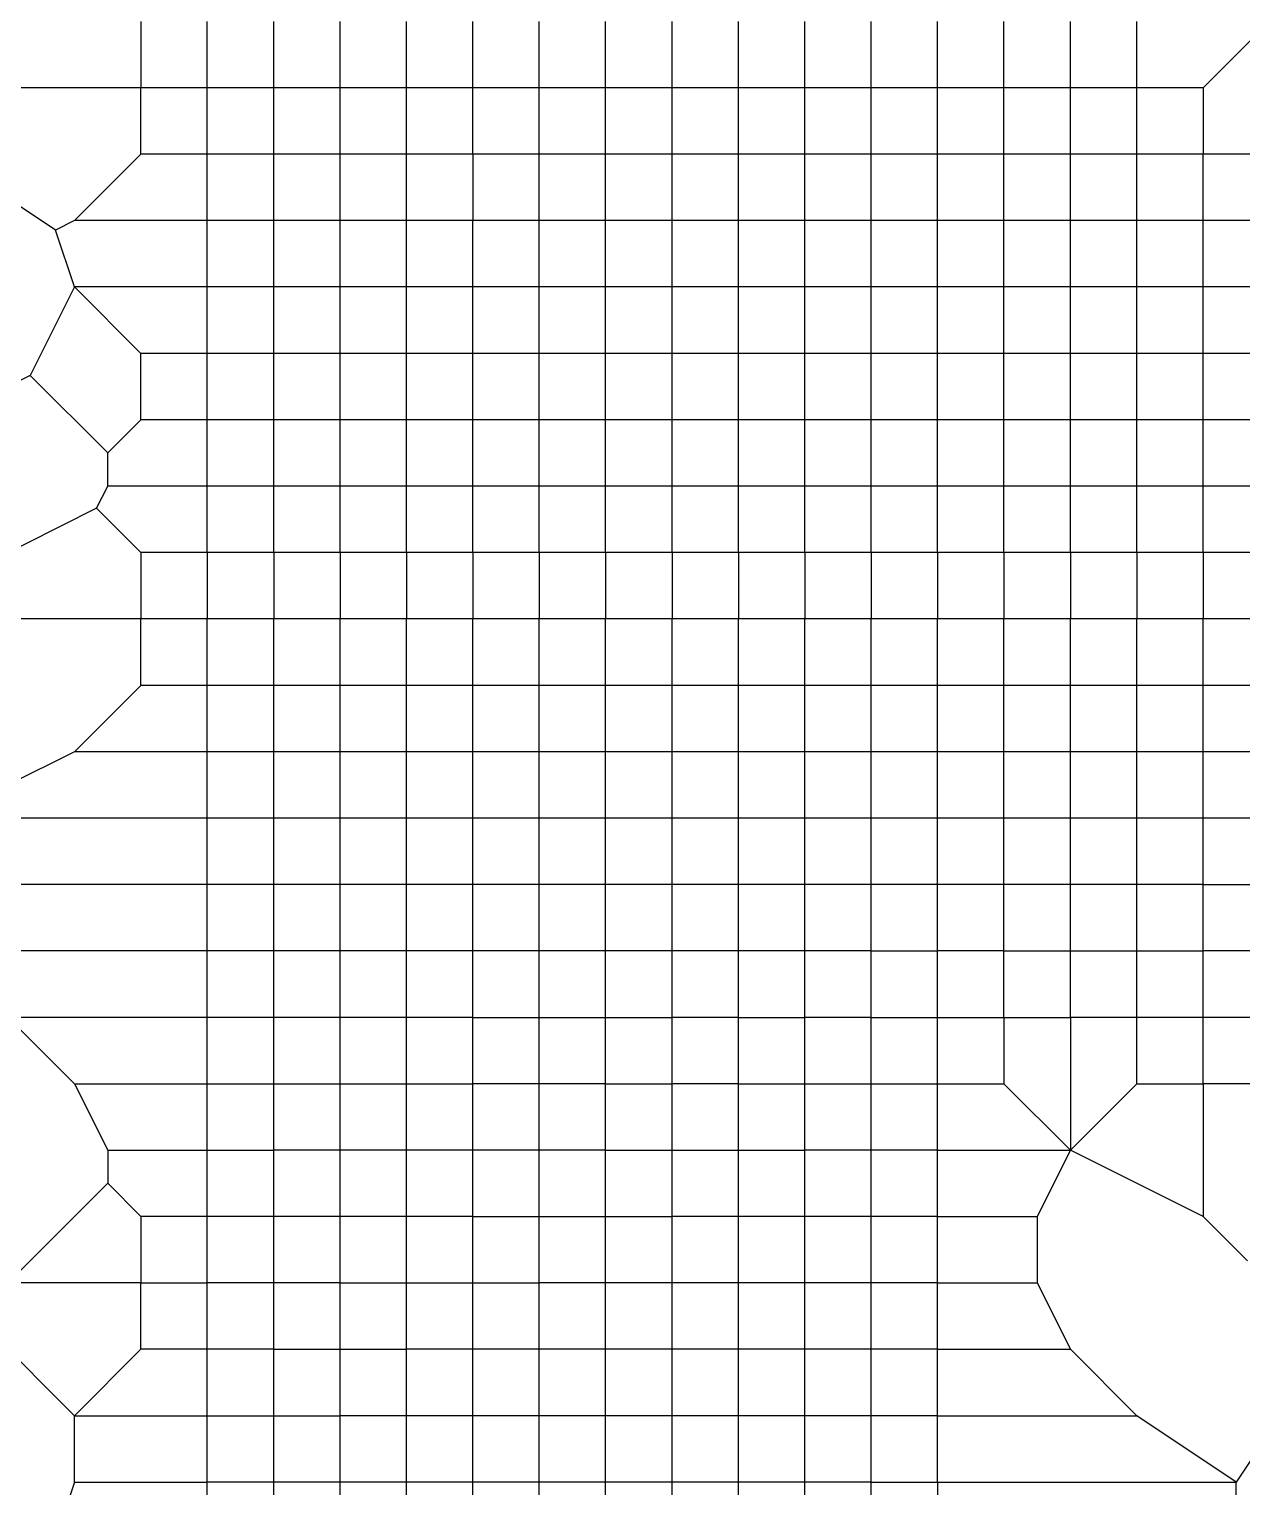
# Model space of a CAD drawing. Extents: x 0 to 238, y 0 to 198.
# Drawn here: x 41.8 to 90.2, y 66.9 to 124.9 of the extents above; entities that cross this region are included whole.
import ezdxf

# ---------------------------------------------------------------- set-up
doc = ezdxf.new("R2010")
doc.units = 0

msp = doc.modelspace()

# ---------------------------------------------------------------- linework, layer by layer
at = {"layer": 'Layer 1', "color": 8}
for points in [[(88.635305, 122.607845), (93.926965, 127.899505)], [(46.302025, 125.253675), (46.302025, 122.607845)], [(48.947855, 122.607845), (48.947855, 125.253675)], [(51.593685, 122.607845), (51.593685, 125.253675)], [(54.239515, 122.607845), (54.239515, 125.253675)], [(56.885345, 122.607845), (56.885345, 125.253675)], [(59.531175, 122.607845), (59.531175, 125.253675)], [(62.177005, 122.607845), (62.177005, 125.253675)], [(64.822835, 122.607845), (64.822835, 125.253675)], [(67.468665, 122.607845), (67.468665, 125.253675)], [(70.114495, 122.607845), (70.114495, 125.253675)], [(72.760325, 122.607845), (72.760325, 125.253675)], [(75.406155, 122.607845), (75.406155, 125.253675)], [(78.051985, 122.607845), (78.051985, 125.253675)], [(80.697815, 122.607845), (80.697815, 125.253675)], [(83.343645, 122.607845), (83.343645, 125.253675)], [(85.989475, 122.607845), (85.989475, 125.253675)], [(46.302025, 122.607845), (35.718705, 122.607845)], [(48.947855, 122.607845), (46.302025, 122.607845)], [(46.302025, 119.962015), (46.302025, 122.607845)], [(46.302025, 122.607845), (46.302025, 122.607845)], [(51.593685, 122.607845), (48.947855, 122.607845)], [(48.947855, 119.962015), (48.947855, 122.607845)], [(48.947855, 122.607845), (48.947855, 122.607845)], [(54.239515, 122.607845), (51.593685, 122.607845)], [(51.593685, 119.962015), (51.593685, 122.607845)], [(51.593685, 122.607845), (51.593685, 122.607845)], [(56.885345, 122.607845), (54.239515, 122.607845)], [(54.239515, 119.962015), (54.239515, 122.607845)], [(54.239515, 122.607845), (54.239515, 122.607845)], [(59.531175, 122.607845), (56.885345, 122.607845)], [(56.885345, 119.962015), (56.885345, 122.607845)], [(56.885345, 122.607845), (56.885345, 122.607845)], [(62.177005, 122.607845), (59.531175, 122.607845)], [(59.531175, 119.962015), (59.531175, 122.607845)], [(59.531175, 122.607845), (59.531175, 122.607845)], [(64.822835, 122.607845), (62.177005, 122.607845)], [(62.177005, 119.962015), (62.177005, 122.607845)], [(62.177005, 122.607845), (62.177005, 122.607845)], [(67.468665, 122.607845), (64.822835, 122.607845)], [(64.822835, 119.962015), (64.822835, 122.607845)], [(64.822835, 122.607845), (64.822835, 122.607845)], [(70.114495, 122.607845), (67.468665, 122.607845)], [(67.468665, 119.962015), (67.468665, 122.607845)], [(67.468665, 122.607845), (67.468665, 122.607845)], [(72.760325, 122.607845), (70.114495, 122.607845)], [(70.114495, 119.962015), (70.114495, 122.607845)], [(70.114495, 122.607845), (70.114495, 122.607845)], [(75.406155, 122.607845), (72.760325, 122.607845)], [(72.760325, 119.962015), (72.760325, 122.607845)], [(72.760325, 122.607845), (72.760325, 122.607845)], [(78.051985, 122.607845), (75.406155, 122.607845)], [(75.406155, 119.962015), (75.406155, 122.607845)], [(75.406155, 122.607845), (75.406155, 122.607845)], [(80.697815, 122.607845), (78.051985, 122.607845)], [(78.051985, 119.962015), (78.051985, 122.607845)], [(78.051985, 122.607845), (78.051985, 122.607845)], [(83.343645, 122.607845), (80.697815, 122.607845)], [(80.697815, 119.962015), (80.697815, 122.607845)], [(80.697815, 122.607845), (80.697815, 122.607845)], [(85.989475, 122.607845), (83.343645, 122.607845)], [(83.343645, 119.962015), (83.343645, 122.607845)], [(83.343645, 122.607845), (83.343645, 122.607845)], [(88.635305, 122.607845), (85.989475, 122.607845)], [(85.989475, 119.962015), (85.989475, 122.607845)], [(85.989475, 122.607845), (85.989475, 122.607845)], [(88.635305, 122.607845), (88.635305, 119.962015)], [(42.900244, 116.938209), (35.718705, 121.725902)], [(43.656195, 117.316185), (46.302025, 119.962015)], [(48.947855, 119.962015), (46.302025, 119.962015)], [(51.593685, 119.962015), (48.947855, 119.962015)], [(48.947855, 117.316185), (48.947855, 119.962015)], [(48.947855, 119.962015), (48.947855, 119.962015)], [(54.239515, 119.962015), (51.593685, 119.962015)], [(51.593685, 117.316185), (51.593685, 119.962015)], [(51.593685, 119.962015), (51.593685, 119.962015)], [(56.885345, 119.962015), (54.239515, 119.962015)], [(54.239515, 117.316185), (54.239515, 119.962015)], [(54.239515, 119.962015), (54.239515, 119.962015)], [(59.531175, 119.962015), (56.885345, 119.962015)], [(56.885345, 117.316185), (56.885345, 119.962015)], [(56.885345, 119.962015), (56.885345, 119.962015)], [(62.177005, 119.962015), (59.531175, 119.962015)], [(59.531175, 119.962015), (59.531175, 117.316185)], [(59.531175, 119.962015), (59.531175, 119.962015)], [(64.822835, 119.962015), (62.177005, 119.962015)], [(62.177005, 117.316185), (62.177005, 119.962015)], [(62.177005, 119.962015), (62.177005, 119.962015)], [(67.468665, 119.962015), (64.822835, 119.962015)], [(64.822835, 117.316185), (64.822835, 119.962015)], [(64.822835, 119.962015), (64.822835, 119.962015)], [(70.114495, 119.962015), (67.468665, 119.962015)], [(67.468665, 117.316185), (67.468665, 119.962015)], [(67.468665, 119.962015), (67.468665, 119.962015)], [(72.760325, 119.962015), (70.114495, 119.962015)], [(70.114495, 117.316185), (70.114495, 119.962015)], [(70.114495, 119.962015), (70.114495, 119.962015)], [(75.406155, 119.962015), (72.760325, 119.962015)], [(72.760325, 117.316185), (72.760325, 119.962015)], [(72.760325, 119.962015), (72.760325, 119.962015)], [(78.051985, 119.962015), (75.406155, 119.962015)], [(75.406155, 117.316185), (75.406155, 119.962015)], [(75.406155, 119.962015), (75.406155, 119.962015)], [(80.697815, 119.962015), (78.051985, 119.962015)], [(78.051985, 117.316185), (78.051985, 119.962015)], [(78.051985, 119.962015), (78.051985, 119.962015)], [(83.343645, 119.962015), (80.697815, 119.962015)], [(80.697815, 117.316185), (80.697815, 119.962015)], [(80.697815, 119.962015), (80.697815, 119.962015)], [(85.989475, 119.962015), (83.343645, 119.962015)], [(83.343645, 117.316185), (83.343645, 119.962015)], [(83.343645, 119.962015), (83.343645, 119.962015)], [(88.635305, 119.962015), (85.989475, 119.962015)], [(85.989475, 117.316185), (85.989475, 119.962015)], [(85.989475, 119.962015), (85.989475, 119.962015)], [(91.281135, 119.962015), (88.635305, 119.962015)], [(88.635305, 117.316185), (88.635305, 119.962015)], [(88.635305, 119.962015), (88.635305, 119.962015)], [(43.656195, 117.316185), (42.900244, 116.938209)], [(43.656195, 114.670355), (42.900244, 116.938209)], [(48.947855, 117.316185), (43.656195, 117.316185)], [(51.593685, 117.316185), (48.947855, 117.316185)], [(48.947855, 114.670355), (48.947855, 117.316185)], [(48.947855, 117.316185), (48.947855, 117.316185)], [(54.239515, 117.316185), (51.593685, 117.316185)], [(51.593685, 114.670355), (51.593685, 117.316185)], [(51.593685, 117.316185), (51.593685, 117.316185)], [(56.885345, 117.316185), (54.239515, 117.316185)], [(54.239515, 114.670355), (54.239515, 117.316185)], [(54.239515, 117.316185), (54.239515, 117.316185)], [(59.531175, 117.316185), (56.885345, 117.316185)], [(56.885345, 114.670355), (56.885345, 117.316185)], [(56.885345, 117.316185), (56.885345, 117.316185)], [(62.177005, 117.316185), (59.531175, 117.316185)], [(59.531175, 114.670355), (59.531175, 117.316185)], [(59.531175, 117.316185), (59.531175, 117.316185)], [(64.822835, 117.316185), (62.177005, 117.316185)], [(62.177005, 114.670355), (62.177005, 117.316185)], [(62.177005, 117.316185), (62.177005, 117.316185)], [(67.468665, 117.316185), (64.822835, 117.316185)], [(64.822835, 114.670355), (64.822835, 117.316185)], [(64.822835, 117.316185), (64.822835, 117.316185)], [(70.114495, 117.316185), (67.468665, 117.316185)], [(67.468665, 114.670355), (67.468665, 117.316185)], [(67.468665, 117.316185), (67.468665, 117.316185)], [(72.760325, 117.316185), (70.114495, 117.316185)], [(70.114495, 114.670355), (70.114495, 117.316185)], [(70.114495, 117.316185), (70.114495, 117.316185)], [(75.406155, 117.316185), (72.760325, 117.316185)], [(72.760325, 114.670355), (72.760325, 117.316185)], [(72.760325, 117.316185), (72.760325, 117.316185)], [(78.051985, 117.316185), (75.406155, 117.316185)], [(75.406155, 114.670355), (75.406155, 117.316185)], [(75.406155, 117.316185), (75.406155, 117.316185)], [(80.697815, 117.316185), (78.051985, 117.316185)], [(78.051985, 114.670355), (78.051985, 117.316185)], [(78.051985, 117.316185), (78.051985, 117.316185)], [(83.343645, 117.316185), (80.697815, 117.316185)], [(80.697815, 114.670355), (80.697815, 117.316185)], [(80.697815, 117.316185), (80.697815, 117.316185)], [(85.989475, 117.316185), (83.343645, 117.316185)], [(83.343645, 114.670355), (83.343645, 117.316185)], [(83.343645, 117.316185), (83.343645, 117.316185)], [(88.635305, 117.316185), (85.989475, 117.316185)], [(85.989475, 114.670355), (85.989475, 117.316185)], [(85.989475, 117.316185), (85.989475, 117.316185)], [(91.281135, 117.316185), (88.635305, 117.316185)], [(88.635305, 114.670355), (88.635305, 117.316185)], [(88.635305, 117.316185), (88.635305, 117.316185)], [(43.656195, 114.670355), (41.892308, 111.142582)], [(48.947855, 114.670355), (43.656195, 114.670355)], [(46.302025, 112.024525), (43.656195, 114.670355)], [(43.656195, 114.670355), (43.656195, 114.670355)], [(51.593685, 114.670355), (48.947855, 114.670355)], [(48.947855, 112.024525), (48.947855, 114.670355)], [(48.947855, 114.670355), (48.947855, 114.670355)], [(54.239515, 114.670355), (51.593685, 114.670355)], [(51.593685, 112.024525), (51.593685, 114.670355)], [(51.593685, 114.670355), (51.593685, 114.670355)], [(56.885345, 114.670355), (54.239515, 114.670355)], [(54.239515, 112.024525), (54.239515, 114.670355)], [(54.239515, 114.670355), (54.239515, 114.670355)], [(59.531175, 114.670355), (56.885345, 114.670355)], [(56.885345, 112.024525), (56.885345, 114.670355)], [(56.885345, 114.670355), (56.885345, 114.670355)], [(62.177005, 114.670355), (59.531175, 114.670355)], [(59.531175, 112.024525), (59.531175, 114.670355)], [(59.531175, 114.670355), (59.531175, 114.670355)], [(64.822835, 114.670355), (62.177005, 114.670355)], [(62.177005, 112.024525), (62.177005, 114.670355)], [(62.177005, 114.670355), (62.177005, 114.670355)], [(67.468665, 114.670355), (64.822835, 114.670355)], [(64.822835, 112.024525), (64.822835, 114.670355)], [(64.822835, 114.670355), (64.822835, 114.670355)], [(70.114495, 114.670355), (67.468665, 114.670355)], [(67.468665, 112.024525), (67.468665, 114.670355)], [(67.468665, 114.670355), (67.468665, 114.670355)], [(72.760325, 114.670355), (70.114495, 114.670355)], [(70.114495, 112.024525), (70.114495, 114.670355)], [(70.114495, 114.670355), (70.114495, 114.670355)], [(75.406155, 114.670355), (72.760325, 114.670355)], [(72.760325, 112.024525), (72.760325, 114.670355)], [(72.760325, 114.670355), (72.760325, 114.670355)], [(78.051985, 114.670355), (75.406155, 114.670355)], [(75.406155, 112.024525), (75.406155, 114.670355)], [(75.406155, 114.670355), (75.406155, 114.670355)], [(80.697815, 114.670355), (78.051985, 114.670355)], [(78.051985, 112.024525), (78.051985, 114.670355)], [(78.051985, 114.670355), (78.051985, 114.670355)], [(83.343645, 114.670355), (80.697815, 114.670355)], [(80.697815, 112.024525), (80.697815, 114.670355)], [(80.697815, 114.670355), (80.697815, 114.670355)], [(85.989475, 114.670355), (83.343645, 114.670355)], [(83.343645, 112.024525), (83.343645, 114.670355)], [(83.343645, 114.670355), (83.343645, 114.670355)], [(88.635305, 114.670355), (85.989475, 114.670355)], [(85.989475, 112.024525), (85.989475, 114.670355)], [(85.989475, 114.670355), (85.989475, 114.670355)], [(91.281135, 114.670355), (88.635305, 114.670355)], [(88.635305, 112.024525), (88.635305, 114.670355)], [(88.635305, 114.670355), (88.635305, 114.670355)], [(48.947855, 112.024525), (46.302025, 112.024525)], [(46.302025, 109.378695), (46.302025, 112.024525)], [(51.593685, 112.024525), (48.947855, 112.024525)], [(48.947855, 109.378695), (48.947855, 112.024525)], [(48.947855, 112.024525), (48.947855, 112.024525)], [(54.239515, 112.024525), (51.593685, 112.024525)], [(51.593685, 109.378695), (51.593685, 112.024525)], [(51.593685, 112.024525), (51.593685, 112.024525)], [(56.885345, 112.024525), (54.239515, 112.024525)], [(54.239515, 109.378695), (54.239515, 112.024525)], [(54.239515, 112.024525), (54.239515, 112.024525)], [(59.531175, 112.024525), (56.885345, 112.024525)], [(56.885345, 109.378695), (56.885345, 112.024525)], [(56.885345, 112.024525), (56.885345, 112.024525)], [(62.177005, 112.024525), (59.531175, 112.024525)], [(59.531175, 109.378695), (59.531175, 112.024525)], [(59.531175, 112.024525), (59.531175, 112.024525)], [(64.822835, 112.024525), (62.177005, 112.024525)], [(62.177005, 109.378695), (62.177005, 112.024525)], [(62.177005, 112.024525), (62.177005, 112.024525)], [(67.468665, 112.024525), (64.822835, 112.024525)], [(64.822835, 109.378695), (64.822835, 112.024525)], [(64.822835, 112.024525), (64.822835, 112.024525)], [(70.114495, 112.024525), (67.468665, 112.024525)], [(67.468665, 109.378695), (67.468665, 112.024525)], [(67.468665, 112.024525), (67.468665, 112.024525)], [(72.760325, 112.024525), (70.114495, 112.024525)], [(70.114495, 109.378695), (70.114495, 112.024525)], [(70.114495, 112.024525), (70.114495, 112.024525)], [(75.406155, 112.024525), (72.760325, 112.024525)], [(72.760325, 109.378695), (72.760325, 112.024525)], [(72.760325, 112.024525), (72.760325, 112.024525)], [(78.051985, 112.024525), (75.406155, 112.024525)], [(75.406155, 109.378695), (75.406155, 112.024525)], [(75.406155, 112.024525), (75.406155, 112.024525)], [(80.697815, 112.024525), (78.051985, 112.024525)], [(78.051985, 109.378695), (78.051985, 112.024525)], [(78.051985, 112.024525), (78.051985, 112.024525)], [(83.343645, 112.024525), (80.697815, 112.024525)], [(80.697815, 109.378695), (80.697815, 112.024525)], [(80.697815, 112.024525), (80.697815, 112.024525)], [(85.989475, 112.024525), (83.343645, 112.024525)], [(83.343645, 109.378695), (83.343645, 112.024525)], [(83.343645, 112.024525), (83.343645, 112.024525)], [(88.635305, 112.024525), (85.989475, 112.024525)], [(85.989475, 109.378695), (85.989475, 112.024525)], [(85.989475, 112.024525), (85.989475, 112.024525)], [(91.281135, 112.024525), (88.635305, 112.024525)], [(88.635305, 109.378695), (88.635305, 112.024525)], [(88.635305, 112.024525), (88.635305, 112.024525)], [(41.892308, 111.142582), (35.718705, 108.05578)], [(44.97911, 108.05578), (41.892308, 111.142582)], [(46.302025, 109.378695), (44.97911, 108.05578)], [(48.947855, 109.378695), (46.302025, 109.378695)], [(51.593685, 109.378695), (48.947855, 109.378695)], [(48.947855, 106.732865), (48.947855, 109.378695)], [(48.947855, 109.378695), (48.947855, 109.378695)], [(54.239515, 109.378695), (51.593685, 109.378695)], [(51.593685, 106.732865), (51.593685, 109.378695)], [(51.593685, 109.378695), (51.593685, 109.378695)], [(56.885345, 109.378695), (54.239515, 109.378695)], [(54.239515, 106.732865), (54.239515, 109.378695)], [(54.239515, 109.378695), (54.239515, 109.378695)], [(59.531175, 109.378695), (56.885345, 109.378695)], [(56.885345, 106.732865), (56.885345, 109.378695)], [(56.885345, 109.378695), (56.885345, 109.378695)], [(62.177005, 109.378695), (59.531175, 109.378695)], [(59.531175, 106.732865), (59.531175, 109.378695)], [(59.531175, 109.378695), (59.531175, 109.378695)], [(64.822835, 109.378695), (62.177005, 109.378695)], [(62.177005, 106.732865), (62.177005, 109.378695)], [(62.177005, 109.378695), (62.177005, 109.378695)], [(67.468665, 109.378695), (64.822835, 109.378695)], [(64.822835, 106.732865), (64.822835, 109.378695)], [(64.822835, 109.378695), (64.822835, 109.378695)], [(70.114495, 109.378695), (67.468665, 109.378695)], [(67.468665, 106.732865), (67.468665, 109.378695)], [(67.468665, 109.378695), (67.468665, 109.378695)], [(72.760325, 109.378695), (70.114495, 109.378695)], [(70.114495, 106.732865), (70.114495, 109.378695)], [(70.114495, 109.378695), (70.114495, 109.378695)], [(75.406155, 109.378695), (72.760325, 109.378695)], [(72.760325, 106.732865), (72.760325, 109.378695)], [(72.760325, 109.378695), (72.760325, 109.378695)], [(78.051985, 109.378695), (75.406155, 109.378695)], [(75.406155, 106.732865), (75.406155, 109.378695)], [(75.406155, 109.378695), (75.406155, 109.378695)], [(80.697815, 109.378695), (78.051985, 109.378695)], [(78.051985, 106.732865), (78.051985, 109.378695)], [(78.051985, 109.378695), (78.051985, 109.378695)], [(83.343645, 109.378695), (80.697815, 109.378695)], [(80.697815, 106.732865), (80.697815, 109.378695)], [(80.697815, 109.378695), (80.697815, 109.378695)], [(85.989475, 109.378695), (83.343645, 109.378695)], [(83.343645, 106.732865), (83.343645, 109.378695)], [(83.343645, 109.378695), (83.343645, 109.378695)], [(88.635305, 109.378695), (85.989475, 109.378695)], [(85.989475, 106.732865), (85.989475, 109.378695)], [(85.989475, 109.378695), (85.989475, 109.378695)], [(91.281135, 109.378695), (88.635305, 109.378695)], [(88.635305, 106.732865), (88.635305, 109.378695)], [(88.635305, 109.378695), (88.635305, 109.378695)], [(44.97911, 106.732865), (44.97911, 108.05578)], [(44.538138, 105.850922), (44.97911, 106.732865)], [(48.947855, 106.732865), (44.97911, 106.732865)], [(51.593685, 106.732865), (48.947855, 106.732865)], [(48.947855, 104.087035), (48.947855, 106.732865)], [(48.947855, 106.732865), (48.947855, 106.732865)], [(54.239515, 106.732865), (51.593685, 106.732865)], [(51.593685, 104.087035), (51.593685, 106.732865)], [(51.593685, 106.732865), (51.593685, 106.732865)], [(56.885345, 106.732865), (54.239515, 106.732865)], [(54.239515, 104.087035), (54.239515, 106.732865)], [(54.239515, 106.732865), (54.239515, 106.732865)], [(59.531175, 106.732865), (56.885345, 106.732865)], [(56.885345, 104.087035), (56.885345, 106.732865)], [(56.885345, 106.732865), (56.885345, 106.732865)], [(62.177005, 106.732865), (59.531175, 106.732865)], [(59.531175, 104.087035), (59.531175, 106.732865)], [(59.531175, 106.732865), (59.531175, 106.732865)], [(64.822835, 106.732865), (62.177005, 106.732865)], [(62.177005, 104.087035), (62.177005, 106.732865)], [(62.177005, 106.732865), (62.177005, 106.732865)], [(67.468665, 106.732865), (64.822835, 106.732865)], [(64.822835, 104.087035), (64.822835, 106.732865)], [(64.822835, 106.732865), (64.822835, 106.732865)], [(70.114495, 106.732865), (67.468665, 106.732865)], [(67.468665, 104.087035), (67.468665, 106.732865)], [(67.468665, 106.732865), (67.468665, 106.732865)], [(72.760325, 106.732865), (70.114495, 106.732865)], [(70.114495, 104.087035), (70.114495, 106.732865)], [(70.114495, 106.732865), (70.114495, 106.732865)], [(75.406155, 106.732865), (72.760325, 106.732865)], [(72.760325, 104.087035), (72.760325, 106.732865)], [(72.760325, 106.732865), (72.760325, 106.732865)], [(78.051985, 106.732865), (75.406155, 106.732865)], [(75.406155, 104.087035), (75.406155, 106.732865)], [(75.406155, 106.732865), (75.406155, 106.732865)], [(80.697815, 106.732865), (78.051985, 106.732865)], [(78.051985, 104.087035), (78.051985, 106.732865)], [(78.051985, 106.732865), (78.051985, 106.732865)], [(83.343645, 106.732865), (80.697815, 106.732865)], [(80.697815, 104.087035), (80.697815, 106.732865)], [(80.697815, 106.732865), (80.697815, 106.732865)], [(85.989475, 106.732865), (83.343645, 106.732865)], [(83.343645, 104.087035), (83.343645, 106.732865)], [(83.343645, 106.732865), (83.343645, 106.732865)], [(88.635305, 106.732865), (85.989475, 106.732865)], [(85.989475, 104.087035), (85.989475, 106.732865)], [(85.989475, 106.732865), (85.989475, 106.732865)], [(91.281135, 106.732865), (88.635305, 106.732865)], [(88.635305, 104.087035), (88.635305, 106.732865)], [(88.635305, 106.732865), (88.635305, 106.732865)], [(44.538138, 105.850922), (40.254414, 103.709059)], [(44.538138, 105.850922), (46.302025, 104.087035)], [(48.947855, 104.087035), (46.302025, 104.087035)], [(46.302025, 104.087035), (46.302025, 101.441205)], [(51.593685, 104.087035), (48.947855, 104.087035)], [(48.947855, 104.087035), (48.947855, 104.087035)], [(48.947855, 104.087035), (48.947855, 101.441205)], [(54.239515, 104.087035), (51.593685, 104.087035)], [(51.593685, 104.087035), (51.593685, 104.087035)], [(51.593685, 104.087035), (51.593685, 101.441205)], [(56.885345, 104.087035), (54.239515, 104.087035)], [(54.239515, 104.087035), (54.239515, 104.087035)], [(54.239515, 104.087035), (54.239515, 101.441205)], [(59.531175, 104.087035), (56.885345, 104.087035)], [(56.885345, 104.087035), (56.885345, 104.087035)], [(56.885345, 104.087035), (56.885345, 101.441205)], [(62.177005, 104.087035), (59.531175, 104.087035)], [(59.531175, 104.087035), (59.531175, 104.087035)], [(59.531175, 104.087035), (59.531175, 101.441205)], [(64.822835, 104.087035), (62.177005, 104.087035)], [(62.177005, 104.087035), (62.177005, 104.087035)], [(62.177005, 104.087035), (62.177005, 101.441205)], [(67.468665, 104.087035), (64.822835, 104.087035)], [(64.822835, 104.087035), (64.822835, 104.087035)], [(64.822835, 104.087035), (64.822835, 101.441205)], [(70.114495, 104.087035), (67.468665, 104.087035)], [(67.468665, 104.087035), (67.468665, 104.087035)], [(67.468665, 104.087035), (67.468665, 101.441205)], [(72.760325, 104.087035), (70.114495, 104.087035)], [(70.114495, 104.087035), (70.114495, 104.087035)], [(70.114495, 104.087035), (70.114495, 101.441205)], [(75.406155, 104.087035), (72.760325, 104.087035)], [(72.760325, 104.087035), (72.760325, 104.087035)], [(72.760325, 104.087035), (72.760325, 101.441205)], [(78.051985, 104.087035), (75.406155, 104.087035)], [(75.406155, 104.087035), (75.406155, 104.087035)], [(75.406155, 104.087035), (75.406155, 101.441205)], [(80.697815, 104.087035), (78.051985, 104.087035)], [(78.051985, 104.087035), (78.051985, 104.087035)], [(78.051985, 104.087035), (78.051985, 101.441205)], [(83.343645, 104.087035), (80.697815, 104.087035)], [(80.697815, 104.087035), (80.697815, 104.087035)], [(80.697815, 104.087035), (80.697815, 101.441205)], [(85.989475, 104.087035), (83.343645, 104.087035)], [(83.343645, 104.087035), (83.343645, 104.087035)], [(83.343645, 104.087035), (83.343645, 101.441205)], [(88.635305, 104.087035), (85.989475, 104.087035)], [(85.989475, 104.087035), (85.989475, 104.087035)], [(85.989475, 104.087035), (85.989475, 101.441205)], [(91.281135, 104.087035), (88.635305, 104.087035)], [(88.635305, 104.087035), (88.635305, 104.087035)], [(88.635305, 104.087035), (88.635305, 101.441205)], [(46.302025, 101.441205), (41.010365, 101.441205)], [(48.947855, 101.441205), (46.302025, 101.441205)], [(46.302025, 101.441205), (46.302025, 101.441205)], [(46.302025, 98.795375), (46.302025, 101.441205)], [(51.593685, 101.441205), (48.947855, 101.441205)], [(48.947855, 101.441205), (48.947855, 101.441205)], [(48.947855, 98.795375), (48.947855, 101.441205)], [(54.239515, 101.441205), (51.593685, 101.441205)], [(51.593685, 101.441205), (51.593685, 101.441205)], [(51.593685, 98.795375), (51.593685, 101.441205)], [(56.885345, 101.441205), (54.239515, 101.441205)], [(54.239515, 101.441205), (54.239515, 101.441205)], [(54.239515, 98.795375), (54.239515, 101.441205)], [(59.531175, 101.441205), (56.885345, 101.441205)], [(56.885345, 101.441205), (56.885345, 101.441205)], [(56.885345, 98.795375), (56.885345, 101.441205)], [(62.177005, 101.441205), (59.531175, 101.441205)], [(59.531175, 101.441205), (59.531175, 101.441205)], [(59.531175, 98.795375), (59.531175, 101.441205)], [(64.822835, 101.441205), (62.177005, 101.441205)], [(62.177005, 101.441205), (62.177005, 101.441205)], [(62.177005, 98.795375), (62.177005, 101.441205)], [(67.468665, 101.441205), (64.822835, 101.441205)], [(64.822835, 101.441205), (64.822835, 101.441205)], [(64.822835, 98.795375), (64.822835, 101.441205)], [(70.114495, 101.441205), (67.468665, 101.441205)], [(67.468665, 101.441205), (67.468665, 101.441205)], [(67.468665, 98.795375), (67.468665, 101.441205)], [(72.760325, 101.441205), (70.114495, 101.441205)], [(70.114495, 101.441205), (70.114495, 101.441205)], [(70.114495, 98.795375), (70.114495, 101.441205)], [(75.406155, 101.441205), (72.760325, 101.441205)], [(72.760325, 101.441205), (72.760325, 101.441205)], [(72.760325, 98.795375), (72.760325, 101.441205)], [(78.051985, 101.441205), (75.406155, 101.441205)], [(75.406155, 101.441205), (75.406155, 101.441205)], [(75.406155, 98.795375), (75.406155, 101.441205)], [(80.697815, 101.441205), (78.051985, 101.441205)], [(78.051985, 101.441205), (78.051985, 101.441205)], [(78.051985, 98.795375), (78.051985, 101.441205)], [(83.343645, 101.441205), (80.697815, 101.441205)], [(80.697815, 101.441205), (80.697815, 101.441205)], [(80.697815, 98.795375), (80.697815, 101.441205)], [(85.989475, 101.441205), (83.343645, 101.441205)], [(83.343645, 101.441205), (83.343645, 101.441205)], [(83.343645, 98.795375), (83.343645, 101.441205)], [(88.635305, 101.441205), (85.989475, 101.441205)], [(85.989475, 101.441205), (85.989475, 101.441205)], [(85.989475, 98.795375), (85.989475, 101.441205)], [(91.281135, 101.441205), (88.635305, 101.441205)], [(88.635305, 101.441205), (88.635305, 101.441205)], [(88.635305, 98.795375), (88.635305, 101.441205)], [(46.302025, 98.795375), (43.656195, 96.149545)], [(48.947855, 98.795375), (46.302025, 98.795375)], [(51.593685, 98.795375), (48.947855, 98.795375)], [(48.947855, 98.795375), (48.947855, 98.795375)], [(48.947855, 96.149545), (48.947855, 98.795375)], [(54.239515, 98.795375), (51.593685, 98.795375)], [(51.593685, 98.795375), (51.593685, 98.795375)], [(51.593685, 96.149545), (51.593685, 98.795375)], [(56.885345, 98.795375), (54.239515, 98.795375)], [(54.239515, 98.795375), (54.239515, 98.795375)], [(54.239515, 96.149545), (54.239515, 98.795375)], [(59.531175, 98.795375), (56.885345, 98.795375)], [(56.885345, 98.795375), (56.885345, 98.795375)], [(56.885345, 96.149545), (56.885345, 98.795375)], [(62.177005, 98.795375), (59.531175, 98.795375)], [(59.531175, 98.795375), (59.531175, 98.795375)], [(59.531175, 96.149545), (59.531175, 98.795375)], [(64.822835, 98.795375), (62.177005, 98.795375)], [(62.177005, 98.795375), (62.177005, 98.795375)], [(62.177005, 96.149545), (62.177005, 98.795375)], [(67.468665, 98.795375), (64.822835, 98.795375)], [(64.822835, 98.795375), (64.822835, 98.795375)], [(64.822835, 96.149545), (64.822835, 98.795375)], [(70.114495, 98.795375), (67.468665, 98.795375)], [(67.468665, 98.795375), (67.468665, 98.795375)], [(67.468665, 96.149545), (67.468665, 98.795375)], [(72.760325, 98.795375), (70.114495, 98.795375)], [(70.114495, 98.795375), (70.114495, 98.795375)], [(70.114495, 96.149545), (70.114495, 98.795375)], [(75.406155, 98.795375), (72.760325, 98.795375)], [(72.760325, 98.795375), (72.760325, 98.795375)], [(72.760325, 96.149545), (72.760325, 98.795375)], [(78.051985, 98.795375), (75.406155, 98.795375)], [(75.406155, 98.795375), (75.406155, 98.795375)], [(75.406155, 96.149545), (75.406155, 98.795375)], [(80.697815, 98.795375), (78.051985, 98.795375)], [(78.051985, 98.795375), (78.051985, 98.795375)], [(78.051985, 96.149545), (78.051985, 98.795375)], [(83.343645, 98.795375), (80.697815, 98.795375)], [(80.697815, 98.795375), (80.697815, 98.795375)], [(80.697815, 96.149545), (80.697815, 98.795375)], [(85.989475, 98.795375), (83.343645, 98.795375)], [(83.343645, 98.795375), (83.343645, 98.795375)], [(83.343645, 96.149545), (83.343645, 98.795375)], [(88.635305, 98.795375), (85.989475, 98.795375)], [(85.989475, 98.795375), (85.989475, 98.795375)], [(85.989475, 96.149545), (85.989475, 98.795375)], [(91.281135, 98.795375), (88.635305, 98.795375)], [(88.635305, 98.795375), (88.635305, 98.795375)], [(88.635305, 96.149545), (88.635305, 98.795375)], [(43.656195, 96.149545), (41.010365, 94.82663)], [(48.947855, 96.149545), (43.656195, 96.149545)], [(51.593685, 96.149545), (48.947855, 96.149545)], [(48.947855, 96.149545), (48.947855, 96.149545)], [(48.947855, 93.503715), (48.947855, 96.149545)], [(54.239515, 96.149545), (51.593685, 96.149545)], [(51.593685, 96.149545), (51.593685, 96.149545)], [(51.593685, 93.503715), (51.593685, 96.149545)], [(56.885345, 96.149545), (54.239515, 96.149545)], [(54.239515, 96.149545), (54.239515, 96.149545)], [(54.239515, 93.503715), (54.239515, 96.149545)], [(59.531175, 96.149545), (56.885345, 96.149545)], [(56.885345, 96.149545), (56.885345, 96.149545)], [(56.885345, 93.503715), (56.885345, 96.149545)], [(62.177005, 96.149545), (59.531175, 96.149545)], [(59.531175, 96.149545), (59.531175, 96.149545)], [(59.531175, 93.503715), (59.531175, 96.149545)], [(64.822835, 96.149545), (62.177005, 96.149545)], [(62.177005, 96.149545), (62.177005, 96.149545)], [(62.177005, 93.503715), (62.177005, 96.149545)], [(67.468665, 96.149545), (64.822835, 96.149545)], [(64.822835, 96.149545), (64.822835, 96.149545)], [(64.822835, 93.503715), (64.822835, 96.149545)], [(70.114495, 96.149545), (67.468665, 96.149545)], [(67.468665, 96.149545), (67.468665, 96.149545)], [(67.468665, 93.503715), (67.468665, 96.149545)], [(72.760325, 96.149545), (70.114495, 96.149545)], [(70.114495, 96.149545), (70.114495, 96.149545)], [(70.114495, 93.503715), (70.114495, 96.149545)], [(75.406155, 96.149545), (72.760325, 96.149545)], [(72.760325, 96.149545), (72.760325, 96.149545)], [(72.760325, 93.503715), (72.760325, 96.149545)], [(78.051985, 96.149545), (75.406155, 96.149545)], [(75.406155, 96.149545), (75.406155, 96.149545)], [(75.406155, 93.503715), (75.406155, 96.149545)], [(80.697815, 96.149545), (78.051985, 96.149545)], [(78.051985, 96.149545), (78.051985, 96.149545)], [(78.051985, 93.503715), (78.051985, 96.149545)], [(83.343645, 96.149545), (80.697815, 96.149545)], [(80.697815, 96.149545), (80.697815, 96.149545)], [(80.697815, 93.503715), (80.697815, 96.149545)], [(85.989475, 96.149545), (83.343645, 96.149545)], [(83.343645, 96.149545), (83.343645, 96.149545)], [(83.343645, 93.503715), (83.343645, 96.149545)], [(88.635305, 96.149545), (85.989475, 96.149545)], [(85.989475, 96.149545), (85.989475, 96.149545)], [(85.989475, 93.503715), (85.989475, 96.149545)], [(91.281135, 96.149545), (88.635305, 96.149545)], [(88.635305, 96.149545), (88.635305, 96.149545)], [(88.635305, 93.503715), (88.635305, 96.149545)], [(48.947855, 93.503715), (40.348908, 93.503715)], [(51.593685, 93.503715), (48.947855, 93.503715)], [(48.947855, 93.503715), (48.947855, 93.503715)], [(48.947855, 90.857885), (48.947855, 93.503715)], [(54.239515, 93.503715), (51.593685, 93.503715)], [(51.593685, 93.503715), (51.593685, 93.503715)], [(51.593685, 90.857885), (51.593685, 93.503715)], [(56.885345, 93.503715), (54.239515, 93.503715)], [(54.239515, 93.503715), (54.239515, 93.503715)], [(54.239515, 90.857885), (54.239515, 93.503715)], [(59.531175, 93.503715), (56.885345, 93.503715)], [(56.885345, 93.503715), (56.885345, 93.503715)], [(56.885345, 90.857885), (56.885345, 93.503715)], [(62.177005, 93.503715), (59.531175, 93.503715)], [(59.531175, 93.503715), (59.531175, 93.503715)], [(59.531175, 90.857885), (59.531175, 93.503715)], [(64.822835, 93.503715), (62.177005, 93.503715)], [(62.177005, 93.503715), (62.177005, 93.503715)], [(62.177005, 90.857885), (62.177005, 93.503715)], [(67.468665, 93.503715), (64.822835, 93.503715)], [(64.822835, 93.503715), (64.822835, 93.503715)], [(64.822835, 90.857885), (64.822835, 93.503715)], [(70.114495, 93.503715), (67.468665, 93.503715)], [(67.468665, 93.503715), (67.468665, 93.503715)], [(67.468665, 90.857885), (67.468665, 93.503715)], [(72.760325, 93.503715), (70.114495, 93.503715)], [(70.114495, 93.503715), (70.114495, 93.503715)], [(70.114495, 90.857885), (70.114495, 93.503715)], [(75.406155, 93.503715), (72.760325, 93.503715)], [(72.760325, 93.503715), (72.760325, 93.503715)], [(72.760325, 90.857885), (72.760325, 93.503715)], [(78.051985, 93.503715), (75.406155, 93.503715)], [(75.406155, 93.503715), (75.406155, 93.503715)], [(75.406155, 90.857885), (75.406155, 93.503715)], [(80.697815, 93.503715), (78.051985, 93.503715)], [(78.051985, 93.503715), (78.051985, 93.503715)], [(78.051985, 90.857885), (78.051985, 93.503715)], [(83.343645, 93.503715), (80.697815, 93.503715)], [(80.697815, 93.503715), (80.697815, 93.503715)], [(80.697815, 90.857885), (80.697815, 93.503715)], [(85.989475, 93.503715), (83.343645, 93.503715)], [(83.343645, 93.503715), (83.343645, 93.503715)], [(83.343645, 90.857885), (83.343645, 93.503715)], [(88.635305, 93.503715), (85.989475, 93.503715)], [(85.989475, 93.503715), (85.989475, 93.503715)], [(85.989475, 90.857885), (85.989475, 93.503715)], [(91.281135, 93.503715), (88.635305, 93.503715)], [(88.635305, 93.503715), (88.635305, 93.503715)], [(88.635305, 90.857885), (88.635305, 93.503715)], [(48.947855, 90.857885), (39.68745, 90.857885)], [(51.593685, 90.857885), (48.947855, 90.857885)], [(48.947855, 90.857885), (48.947855, 90.857885)], [(48.947855, 88.212055), (48.947855, 90.857885)], [(54.239515, 90.857885), (51.593685, 90.857885)], [(51.593685, 90.857885), (51.593685, 90.857885)], [(51.593685, 88.212055), (51.593685, 90.857885)], [(56.885345, 90.857885), (54.239515, 90.857885)], [(54.239515, 90.857885), (54.239515, 90.857885)], [(54.239515, 88.212055), (54.239515, 90.857885)], [(59.531175, 90.857885), (56.885345, 90.857885)], [(56.885345, 90.857885), (56.885345, 90.857885)], [(56.885345, 88.212055), (56.885345, 90.857885)], [(62.177005, 90.857885), (59.531175, 90.857885)], [(59.531175, 90.857885), (59.531175, 90.857885)], [(59.531175, 88.212055), (59.531175, 90.857885)], [(64.822835, 90.857885), (62.177005, 90.857885)], [(62.177005, 90.857885), (62.177005, 90.857885)], [(62.177005, 88.212055), (62.177005, 90.857885)], [(67.468665, 90.857885), (64.822835, 90.857885)], [(64.822835, 90.857885), (64.822835, 90.857885)], [(64.822835, 88.212055), (64.822835, 90.857885)], [(70.114495, 90.857885), (67.468665, 90.857885)], [(67.468665, 90.857885), (67.468665, 90.857885)], [(67.468665, 88.212055), (67.468665, 90.857885)], [(72.760325, 90.857885), (70.114495, 90.857885)], [(70.114495, 90.857885), (70.114495, 90.857885)], [(70.114495, 88.212055), (70.114495, 90.857885)], [(75.406155, 90.857885), (72.760325, 90.857885)], [(72.760325, 90.857885), (72.760325, 90.857885)], [(72.760325, 88.212055), (72.760325, 90.857885)], [(78.051985, 90.857885), (75.406155, 90.857885)], [(75.406155, 90.857885), (75.406155, 90.857885)], [(75.406155, 88.212055), (75.406155, 90.857885)], [(80.697815, 90.857885), (78.051985, 90.857885)], [(78.051985, 90.857885), (78.051985, 90.857885)], [(78.051985, 88.212055), (78.051985, 90.857885)], [(83.343645, 90.857885), (80.697815, 90.857885)], [(80.697815, 90.857885), (80.697815, 90.857885)], [(80.697815, 88.212055), (80.697815, 90.857885)], [(85.989475, 90.857885), (83.343645, 90.857885)], [(83.343645, 90.857885), (83.343645, 90.857885)], [(83.343645, 88.212055), (83.343645, 90.857885)], [(88.635305, 90.857885), (85.989475, 90.857885)], [(85.989475, 90.857885), (85.989475, 90.857885)], [(85.989475, 88.212055), (85.989475, 90.857885)], [(88.635305, 90.857885), (88.635305, 90.857885)], [(88.635305, 90.857885), (91.281135, 90.857885)], [(88.635305, 88.212055), (88.635305, 90.857885)], [(48.947855, 88.212055), (39.68745, 88.212055)], [(51.593685, 88.212055), (48.947855, 88.212055)], [(48.947855, 88.212055), (48.947855, 88.212055)], [(48.947855, 85.566225), (48.947855, 88.212055)], [(54.239515, 88.212055), (51.593685, 88.212055)], [(51.593685, 88.212055), (51.593685, 88.212055)], [(51.593685, 85.566225), (51.593685, 88.212055)], [(56.885345, 88.212055), (54.239515, 88.212055)], [(54.239515, 88.212055), (54.239515, 88.212055)], [(54.239515, 85.566225), (54.239515, 88.212055)], [(59.531175, 88.212055), (56.885345, 88.212055)], [(56.885345, 88.212055), (56.885345, 88.212055)], [(56.885345, 85.566225), (56.885345, 88.212055)], [(62.177005, 88.212055), (59.531175, 88.212055)], [(59.531175, 88.212055), (59.531175, 88.212055)], [(59.531175, 85.566225), (59.531175, 88.212055)], [(64.822835, 88.212055), (62.177005, 88.212055)], [(62.177005, 88.212055), (62.177005, 88.212055)], [(62.177005, 85.566225), (62.177005, 88.212055)], [(67.468665, 88.212055), (64.822835, 88.212055)], [(64.822835, 88.212055), (64.822835, 88.212055)], [(64.822835, 85.566225), (64.822835, 88.212055)], [(70.114495, 88.212055), (67.468665, 88.212055)], [(67.468665, 88.212055), (67.468665, 88.212055)], [(67.468665, 85.566225), (67.468665, 88.212055)], [(72.760325, 88.212055), (70.114495, 88.212055)], [(70.114495, 88.212055), (70.114495, 88.212055)], [(70.114495, 85.566225), (70.114495, 88.212055)], [(75.406155, 88.212055), (72.760325, 88.212055)], [(72.760325, 88.212055), (72.760325, 88.212055)], [(72.760325, 85.566225), (72.760325, 88.212055)], [(75.406155, 88.212055), (75.406155, 88.212055)], [(75.406155, 88.212055), (78.051985, 88.212055)], [(75.406155, 85.566225), (75.406155, 88.212055)], [(80.697815, 88.212055), (78.051985, 88.212055)], [(78.051985, 88.212055), (78.051985, 88.212055)], [(78.051985, 85.566225), (78.051985, 88.212055)], [(80.697815, 88.212055), (80.697815, 88.212055)], [(80.697815, 88.212055), (83.343645, 88.212055)], [(80.697815, 85.566225), (80.697815, 88.212055)], [(83.343645, 88.212055), (83.343645, 88.212055)], [(83.343645, 88.212055), (85.989475, 88.212055)], [(83.343645, 85.566225), (83.343645, 88.212055)], [(85.989475, 88.212055), (85.989475, 88.212055)], [(85.989475, 88.212055), (88.635305, 88.212055)], [(85.989475, 85.566225), (85.989475, 88.212055)], [(91.281135, 88.212055), (88.635305, 88.212055)], [(88.635305, 88.212055), (88.635305, 88.212055)], [(88.635305, 85.566225), (88.635305, 88.212055)], [(48.947855, 85.566225), (41.010365, 85.566225)], [(43.656195, 82.920395), (41.010365, 85.566225)], [(51.593685, 85.566225), (48.947855, 85.566225)], [(48.947855, 85.566225), (48.947855, 85.566225)], [(48.947855, 82.920395), (48.947855, 85.566225)], [(54.239515, 85.566225), (51.593685, 85.566225)], [(51.593685, 85.566225), (51.593685, 85.566225)], [(51.593685, 82.920395), (51.593685, 85.566225)], [(56.885345, 85.566225), (54.239515, 85.566225)], [(54.239515, 85.566225), (54.239515, 85.566225)], [(54.239515, 82.920395), (54.239515, 85.566225)], [(59.531175, 85.566225), (56.885345, 85.566225)], [(56.885345, 85.566225), (56.885345, 85.566225)], [(56.885345, 82.920395), (56.885345, 85.566225)], [(59.531175, 85.566225), (59.531175, 85.566225)], [(59.531175, 85.566225), (62.177005, 85.566225)], [(59.531175, 82.920395), (59.531175, 85.566225)], [(62.177005, 85.566225), (62.177005, 85.566225)], [(62.177005, 85.566225), (64.822835, 85.566225)], [(62.177005, 82.920395), (62.177005, 85.566225)], [(64.822835, 85.566225), (64.822835, 85.566225)], [(64.822835, 85.566225), (67.468665, 85.566225)], [(64.822835, 82.920395), (64.822835, 85.566225)], [(70.114495, 85.566225), (67.468665, 85.566225)], [(67.468665, 85.566225), (67.468665, 85.566225)], [(67.468665, 82.920395), (67.468665, 85.566225)], [(70.114495, 85.566225), (70.114495, 85.566225)], [(70.114495, 85.566225), (72.760325, 85.566225)], [(70.114495, 82.920395), (70.114495, 85.566225)], [(75.406155, 85.566225), (72.760325, 85.566225)], [(72.760325, 85.566225), (72.760325, 85.566225)], [(72.760325, 82.920395), (72.760325, 85.566225)], [(75.406155, 85.566225), (75.406155, 85.566225)], [(75.406155, 85.566225), (78.051985, 85.566225)], [(75.406155, 82.920395), (75.406155, 85.566225)], [(78.051985, 85.566225), (78.051985, 85.566225)], [(78.051985, 85.566225), (80.697815, 85.566225)], [(78.051985, 82.920395), (78.051985, 85.566225)], [(80.697815, 85.566225), (80.697815, 85.566225)], [(80.697815, 85.566225), (83.343645, 85.566225)], [(80.697815, 85.566225), (80.697815, 82.920395)], [(85.989475, 85.566225), (83.343645, 85.566225)], [(83.343645, 85.566225), (83.343645, 85.566225)], [(83.343645, 85.566225), (83.343645, 80.274565)], [(88.635305, 85.566225), (85.989475, 85.566225)], [(85.989475, 85.566225), (85.989475, 85.566225)], [(85.989475, 82.920395), (85.989475, 85.566225)], [(91.281135, 85.566225), (88.635305, 85.566225)], [(88.635305, 85.566225), (88.635305, 85.566225)], [(88.635305, 82.920395), (88.635305, 85.566225)], [(43.656195, 82.920395), (44.97911, 80.274565)], [(43.656195, 82.920395), (48.947855, 82.920395)], [(48.947855, 82.920395), (48.947855, 82.920395)], [(48.947855, 82.920395), (51.593685, 82.920395)], [(48.947855, 80.274565), (48.947855, 82.920395)], [(51.593685, 82.920395), (51.593685, 82.920395)], [(51.593685, 82.920395), (54.239515, 82.920395)], [(51.593685, 80.274565), (51.593685, 82.920395)], [(54.239515, 82.920395), (54.239515, 82.920395)], [(54.239515, 82.920395), (56.885345, 82.920395)], [(54.239515, 80.274565), (54.239515, 82.920395)], [(56.885345, 82.920395), (56.885345, 82.920395)], [(56.885345, 82.920395), (59.531175, 82.920395)], [(56.885345, 80.274565), (56.885345, 82.920395)], [(62.177005, 82.920395), (59.531175, 82.920395)], [(59.531175, 82.920395), (59.531175, 82.920395)], [(59.531175, 80.274565), (59.531175, 82.920395)], [(64.822835, 82.920395), (62.177005, 82.920395)], [(62.177005, 82.920395), (62.177005, 82.920395)], [(62.177005, 80.274565), (62.177005, 82.920395)], [(64.822835, 82.920395), (64.822835, 82.920395)], [(64.822835, 82.920395), (67.468665, 82.920395)], [(64.822835, 80.274565), (64.822835, 82.920395)], [(70.114495, 82.920395), (67.468665, 82.920395)], [(67.468665, 82.920395), (67.468665, 82.920395)], [(67.468665, 80.274565), (67.468665, 82.920395)], [(70.114495, 82.920395), (70.114495, 82.920395)], [(70.114495, 82.920395), (72.760325, 82.920395)], [(70.114495, 80.274565), (70.114495, 82.920395)], [(72.760325, 82.920395), (72.760325, 82.920395)], [(72.760325, 82.920395), (75.406155, 82.920395)], [(72.760325, 80.274565), (72.760325, 82.920395)], [(75.406155, 82.920395), (75.406155, 82.920395)], [(75.406155, 82.920395), (78.051985, 82.920395)], [(75.406155, 80.274565), (75.406155, 82.920395)], [(78.051985, 82.920395), (78.051985, 82.920395)], [(78.051985, 82.920395), (80.697815, 82.920395)], [(78.051985, 80.274565), (78.051985, 82.920395)], [(83.343645, 80.274565), (80.697815, 82.920395)], [(85.989475, 82.920395), (83.343645, 80.274565)], [(85.989475, 82.920395), (88.635305, 82.920395)], [(91.281135, 82.920395), (88.635305, 82.920395)], [(88.635305, 82.920395), (88.635305, 82.920395)], [(88.635305, 82.920395), (88.635305, 77.628735)], [(44.97911, 80.274565), (48.947855, 80.274565)], [(44.97911, 80.274565), (44.97911, 78.95165)], [(48.947855, 80.274565), (48.947855, 80.274565)], [(48.947855, 80.274565), (51.593685, 80.274565)], [(48.947855, 77.628735), (48.947855, 80.274565)], [(54.239515, 80.274565), (51.593685, 80.274565)], [(51.593685, 80.274565), (51.593685, 80.274565)], [(51.593685, 77.628735), (51.593685, 80.274565)], [(56.885345, 80.274565), (54.239515, 80.274565)], [(54.239515, 80.274565), (54.239515, 80.274565)], [(54.239515, 77.628735), (54.239515, 80.274565)], [(59.531175, 80.274565), (56.885345, 80.274565)], [(56.885345, 80.274565), (56.885345, 80.274565)], [(56.885345, 77.628735), (56.885345, 80.274565)], [(62.177005, 80.274565), (59.531175, 80.274565)], [(59.531175, 80.274565), (59.531175, 80.274565)], [(59.531175, 77.628735), (59.531175, 80.274565)], [(64.822835, 80.274565), (62.177005, 80.274565)], [(62.177005, 80.274565), (62.177005, 80.274565)], [(62.177005, 77.628735), (62.177005, 80.274565)], [(64.822835, 80.274565), (64.822835, 80.274565)], [(64.822835, 80.274565), (67.468665, 80.274565)], [(64.822835, 77.628735), (64.822835, 80.274565)], [(67.468665, 80.274565), (67.468665, 80.274565)], [(67.468665, 80.274565), (70.114495, 80.274565)], [(67.468665, 77.628735), (67.468665, 80.274565)], [(70.114495, 80.274565), (70.114495, 80.274565)], [(70.114495, 80.274565), (72.760325, 80.274565)], [(70.114495, 77.628735), (70.114495, 80.274565)], [(75.406155, 80.274565), (72.760325, 80.274565)], [(72.760325, 80.274565), (72.760325, 80.274565)], [(72.760325, 77.628735), (72.760325, 80.274565)], [(78.051985, 80.274565), (75.406155, 80.274565)], [(75.406155, 80.274565), (75.406155, 80.274565)], [(75.406155, 77.628735), (75.406155, 80.274565)], [(78.051985, 80.274565), (78.051985, 80.274565)], [(78.051985, 80.274565), (83.343645, 80.274565)], [(78.051985, 77.628735), (78.051985, 80.274565)], [(83.343645, 80.274565), (82.02073, 77.628735)], [(83.343645, 80.274565), (83.343645, 80.274565)], [(88.635305, 77.628735), (83.343645, 80.274565)], [(83.343645, 80.274565), (83.343645, 80.274565)], [(83.343645, 80.274565), (83.343645, 80.274565)], [(44.97911, 78.95165), (41.010365, 74.982905)], [(44.97911, 78.95165), (46.302025, 77.628735)], [(48.947855, 77.628735), (46.302025, 77.628735)], [(46.302025, 77.628735), (46.302025, 74.982905)], [(51.593685, 77.628735), (48.947855, 77.628735)], [(48.947855, 77.628735), (48.947855, 77.628735)], [(48.947855, 74.982905), (48.947855, 77.628735)], [(54.239515, 77.628735), (51.593685, 77.628735)], [(51.593685, 77.628735), (51.593685, 77.628735)], [(51.593685, 74.982905), (51.593685, 77.628735)], [(56.885345, 77.628735), (54.239515, 77.628735)], [(54.239515, 77.628735), (54.239515, 77.628735)], [(54.239515, 74.982905), (54.239515, 77.628735)], [(59.531175, 77.628735), (56.885345, 77.628735)], [(56.885345, 77.628735), (56.885345, 77.628735)], [(56.885345, 74.982905), (56.885345, 77.628735)], [(59.531175, 77.628735), (59.531175, 77.628735)], [(59.531175, 77.628735), (62.177005, 77.628735)], [(59.531175, 74.982905), (59.531175, 77.628735)], [(62.177005, 77.628735), (62.177005, 77.628735)], [(62.177005, 77.628735), (64.822835, 77.628735)], [(62.177005, 74.982905), (62.177005, 77.628735)], [(64.822835, 77.628735), (64.822835, 77.628735)], [(64.822835, 77.628735), (67.468665, 77.628735)], [(64.822835, 74.982905), (64.822835, 77.628735)], [(70.114495, 77.628735), (67.468665, 77.628735)], [(67.468665, 77.628735), (67.468665, 77.628735)], [(67.468665, 74.982905), (67.468665, 77.628735)], [(72.760325, 77.628735), (70.114495, 77.628735)], [(70.114495, 77.628735), (70.114495, 77.628735)], [(70.114495, 74.982905), (70.114495, 77.628735)], [(75.406155, 77.628735), (72.760325, 77.628735)], [(72.760325, 77.628735), (72.760325, 77.628735)], [(72.760325, 74.982905), (72.760325, 77.628735)], [(78.051985, 77.628735), (75.406155, 77.628735)], [(75.406155, 77.628735), (75.406155, 77.628735)], [(75.406155, 74.982905), (75.406155, 77.628735)], [(78.051985, 77.628735), (78.051985, 77.628735)], [(78.051985, 77.628735), (82.02073, 77.628735)], [(78.051985, 74.982905), (78.051985, 77.628735)], [(82.02073, 77.628735), (82.02073, 74.982905)], [(90.399192, 75.864848), (88.635305, 77.628735)], [(46.302025, 74.982905), (41.010365, 74.982905)], [(46.302025, 74.982905), (46.302025, 74.982905)], [(46.302025, 74.982905), (48.947855, 74.982905)], [(46.302025, 72.337075), (46.302025, 74.982905)], [(51.593685, 74.982905), (48.947855, 74.982905)], [(48.947855, 74.982905), (48.947855, 74.982905)], [(48.947855, 72.337075), (48.947855, 74.982905)], [(54.239515, 74.982905), (51.593685, 74.982905)], [(51.593685, 74.982905), (51.593685, 74.982905)], [(51.593685, 72.337075), (51.593685, 74.982905)], [(54.239515, 74.982905), (54.239515, 74.982905)], [(54.239515, 74.982905), (56.885345, 74.982905)], [(54.239515, 72.337075), (54.239515, 74.982905)], [(56.885345, 74.982905), (56.885345, 74.982905)], [(56.885345, 74.982905), (59.531175, 74.982905)], [(56.885345, 72.337075), (56.885345, 74.982905)], [(59.531175, 74.982905), (59.531175, 74.982905)], [(59.531175, 74.982905), (62.177005, 74.982905)], [(59.531175, 72.337075), (59.531175, 74.982905)], [(64.822835, 74.982905), (62.177005, 74.982905)], [(62.177005, 74.982905), (62.177005, 74.982905)], [(62.177005, 72.337075), (62.177005, 74.982905)], [(67.468665, 74.982905), (64.822835, 74.982905)], [(64.822835, 74.982905), (64.822835, 74.982905)], [(64.822835, 72.337075), (64.822835, 74.982905)], [(70.114495, 74.982905), (67.468665, 74.982905)], [(67.468665, 74.982905), (67.468665, 74.982905)], [(67.468665, 72.337075), (67.468665, 74.982905)], [(72.760325, 74.982905), (70.114495, 74.982905)], [(70.114495, 74.982905), (70.114495, 74.982905)], [(70.114495, 72.337075), (70.114495, 74.982905)], [(75.406155, 74.982905), (72.760325, 74.982905)], [(72.760325, 74.982905), (72.760325, 74.982905)], [(72.760325, 72.337075), (72.760325, 74.982905)], [(78.051985, 74.982905), (75.406155, 74.982905)], [(75.406155, 74.982905), (75.406155, 74.982905)], [(75.406155, 72.337075), (75.406155, 74.982905)], [(78.051985, 74.982905), (78.051985, 74.982905)], [(78.051985, 74.982905), (82.02073, 74.982905)], [(78.051985, 72.337075), (78.051985, 74.982905)], [(82.02073, 74.982905), (83.343645, 72.337075)], [(43.656195, 69.691245), (40.348908, 72.998533)], [(46.302025, 72.337075), (43.656195, 69.691245)], [(48.947855, 72.337075), (46.302025, 72.337075)], [(51.593685, 72.337075), (48.947855, 72.337075)], [(48.947855, 72.337075), (48.947855, 72.337075)], [(48.947855, 69.691245), (48.947855, 72.337075)], [(51.593685, 72.337075), (51.593685, 72.337075)], [(51.593685, 72.337075), (54.239515, 72.337075)], [(51.593685, 69.691245), (51.593685, 72.337075)], [(54.239515, 72.337075), (54.239515, 72.337075)], [(54.239515, 72.337075), (56.885345, 72.337075)], [(54.239515, 69.691245), (54.239515, 72.337075)], [(59.531175, 72.337075), (56.885345, 72.337075)], [(56.885345, 72.337075), (56.885345, 72.337075)], [(56.885345, 69.691245), (56.885345, 72.337075)], [(62.177005, 72.337075), (59.531175, 72.337075)], [(59.531175, 72.337075), (59.531175, 72.337075)], [(59.531175, 69.691245), (59.531175, 72.337075)], [(64.822835, 72.337075), (62.177005, 72.337075)], [(62.177005, 72.337075), (62.177005, 72.337075)], [(62.177005, 69.691245), (62.177005, 72.337075)], [(67.468665, 72.337075), (64.822835, 72.337075)], [(64.822835, 72.337075), (64.822835, 72.337075)], [(64.822835, 69.691245), (64.822835, 72.337075)], [(70.114495, 72.337075), (67.468665, 72.337075)], [(67.468665, 72.337075), (67.468665, 72.337075)], [(67.468665, 69.691245), (67.468665, 72.337075)], [(72.760325, 72.337075), (70.114495, 72.337075)], [(70.114495, 72.337075), (70.114495, 72.337075)], [(70.114495, 69.691245), (70.114495, 72.337075)], [(75.406155, 72.337075), (72.760325, 72.337075)], [(72.760325, 72.337075), (72.760325, 72.337075)], [(72.760325, 69.691245), (72.760325, 72.337075)], [(78.051985, 72.337075), (75.406155, 72.337075)], [(75.406155, 72.337075), (75.406155, 72.337075)], [(75.406155, 69.691245), (75.406155, 72.337075)], [(78.051985, 72.337075), (78.051985, 72.337075)], [(78.051985, 72.337075), (83.343645, 72.337075)], [(78.051985, 69.691245), (78.051985, 72.337075)], [(83.343645, 72.337075), (85.989475, 69.691245)], [(43.656195, 69.691245), (43.656195, 69.691245)], [(43.656195, 69.691245), (48.947855, 69.691245)], [(43.656195, 67.045415), (43.656195, 69.691245)], [(48.947855, 69.691245), (48.947855, 69.691245)], [(48.947855, 69.691245), (51.593685, 69.691245)], [(48.947855, 67.045415), (48.947855, 69.691245)], [(51.593685, 69.691245), (51.593685, 69.691245)], [(51.593685, 69.691245), (54.239515, 69.691245)], [(51.593685, 67.045415), (51.593685, 69.691245)], [(56.885345, 69.691245), (54.239515, 69.691245)], [(54.239515, 69.691245), (54.239515, 69.691245)], [(54.239515, 67.045415), (54.239515, 69.691245)], [(59.531175, 69.691245), (56.885345, 69.691245)], [(56.885345, 69.691245), (56.885345, 69.691245)], [(56.885345, 67.045415), (56.885345, 69.691245)], [(62.177005, 69.691245), (59.531175, 69.691245)], [(59.531175, 69.691245), (59.531175, 69.691245)], [(59.531175, 67.045415), (59.531175, 69.691245)], [(64.822835, 69.691245), (62.177005, 69.691245)], [(62.177005, 69.691245), (62.177005, 69.691245)], [(62.177005, 67.045415), (62.177005, 69.691245)], [(67.468665, 69.691245), (64.822835, 69.691245)], [(64.822835, 69.691245), (64.822835, 69.691245)], [(64.822835, 67.045415), (64.822835, 69.691245)], [(70.114495, 69.691245), (67.468665, 69.691245)], [(67.468665, 69.691245), (67.468665, 69.691245)], [(67.468665, 67.045415), (67.468665, 69.691245)], [(72.760325, 69.691245), (70.114495, 69.691245)], [(70.114495, 69.691245), (70.114495, 69.691245)], [(70.114495, 67.045415), (70.114495, 69.691245)], [(75.406155, 69.691245), (72.760325, 69.691245)], [(72.760325, 69.691245), (72.760325, 69.691245)], [(72.760325, 67.045415), (72.760325, 69.691245)], [(78.051985, 69.691245), (75.406155, 69.691245)], [(75.406155, 69.691245), (75.406155, 69.691245)], [(75.406155, 67.045415), (75.406155, 69.691245)], [(78.051985, 69.691245), (78.051985, 69.691245)], [(78.051985, 69.691245), (85.989475, 69.691245)], [(78.051985, 67.045415), (78.051985, 69.691245)], [(89.95822, 67.045415), (85.989475, 69.691245)], [(91.722107, 69.691245), (89.95822, 67.045415)], [(43.656195, 67.045415), (43.215223, 65.7225)], [(43.656195, 67.045415), (48.947855, 67.045415)], [(51.593685, 67.045415), (48.947855, 67.045415)], [(48.947855, 67.045415), (48.947855, 67.045415)], [(48.947855, 64.399585), (48.947855, 67.045415)], [(54.239515, 67.045415), (51.593685, 67.045415)], [(51.593685, 67.045415), (51.593685, 67.045415)], [(51.593685, 64.399585), (51.593685, 67.045415)], [(56.885345, 67.045415), (54.239515, 67.045415)], [(54.239515, 67.045415), (54.239515, 67.045415)], [(54.239515, 64.399585), (54.239515, 67.045415)], [(59.531175, 67.045415), (56.885345, 67.045415)], [(56.885345, 67.045415), (56.885345, 67.045415)], [(56.885345, 64.399585), (56.885345, 67.045415)], [(62.177005, 67.045415), (59.531175, 67.045415)], [(59.531175, 67.045415), (59.531175, 67.045415)], [(59.531175, 64.399585), (59.531175, 67.045415)], [(64.822835, 67.045415), (62.177005, 67.045415)], [(62.177005, 67.045415), (62.177005, 67.045415)], [(62.177005, 64.399585), (62.177005, 67.045415)], [(67.468665, 67.045415), (64.822835, 67.045415)], [(64.822835, 67.045415), (64.822835, 67.045415)], [(64.822835, 64.399585), (64.822835, 67.045415)], [(70.114495, 67.045415), (67.468665, 67.045415)], [(67.468665, 67.045415), (67.468665, 67.045415)], [(67.468665, 64.399585), (67.468665, 67.045415)], [(72.760325, 67.045415), (70.114495, 67.045415)], [(70.114495, 67.045415), (70.114495, 67.045415)], [(70.114495, 64.399585), (70.114495, 67.045415)], [(75.406155, 67.045415), (72.760325, 67.045415)], [(72.760325, 67.045415), (72.760325, 67.045415)], [(72.760325, 64.399585), (72.760325, 67.045415)], [(75.406155, 67.045415), (75.406155, 67.045415)], [(75.406155, 67.045415), (78.051985, 67.045415)], [(75.406155, 64.399585), (75.406155, 67.045415)], [(78.051985, 67.045415), (78.051985, 67.045415)], [(78.051985, 67.045415), (89.95822, 67.045415)], [(78.051985, 67.045415), (78.051985, 64.399585)], [(89.95822, 67.045415), (89.95822, 67.045415)], [(89.95822, 64.399585), (89.95822, 67.045415)]]:
    msp.add_lwpolyline(points, dxfattribs=at)

doc.saveas('drawing.dxf')
